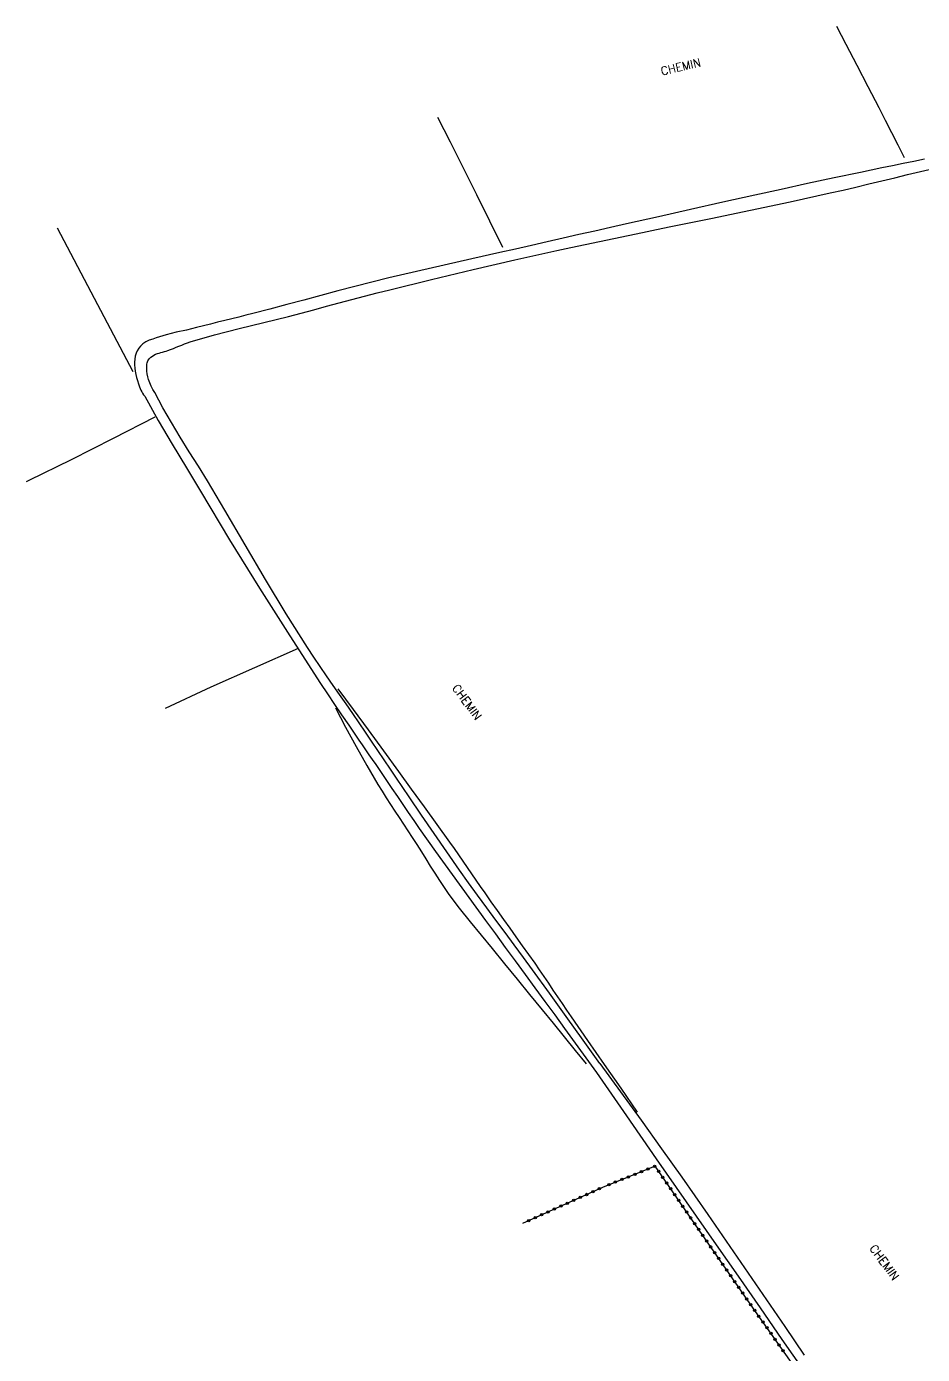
# Model space of a CAD drawing. Header units: millimetres. Extents: x 167000 to 168000, y 139000 to 140000.
# Drawn here: x 167620.8 to 167811.6, y 139702.5 to 139985.4 of the extents above; entities that cross this region are included whole.
import ezdxf

# ---------------------------------------------------------------- set-up
doc = ezdxf.new("R2010")
doc.units = ezdxf.units.MM
doc.layers.get('0').update_dxf_attribs({"linetype": 'CONTINUOUS'})
for name, color, linetype in [('W0071', 7, 'CONTINUOUS'), ('W0211', 2, 'CONTINUOUS'), ('W0323', 7, 'CONTINUOUS'), ('W0330', 7, 'CONTINUOUS'), ('W0989', 7, 'CONTINUOUS')]:
    doc.layers.add(name, color=color, linetype=linetype)
doc.styles.get("Standard").update_dxf_attribs({"font": 'romans.shx', "width": 0.85})

# ---------------------------------------------------------------- blocks, each defined once
blk = doc.blocks.new('t323o')
at = {"color": 0, "linetype": 'Continuous'}
for radius in [0.25, 0.15]:
    blk.add_circle((0, 0), radius, dxfattribs=at)

msp = doc.modelspace()

# ---------------------------------------------------------------- linework, layer by layer
at = {"layer": 'W0071'}
for points in [[(167812.09, 139957.15), (167809.82, 139956.68), (167807.55, 139956.22), (167805.27, 139955.77), (167803, 139955.31), (167800.73, 139954.85), (167798.46, 139954.37), (167792.83, 139953.18), (167787.2, 139951.97), (167781.57, 139950.75), (167775.95, 139949.51), (167769.11, 139948), (167762.27, 139946.47), (167755.43, 139944.92), (167748.6, 139943.38), (167745.22, 139942.62), (167741.85, 139941.86), (167738.48, 139941.1), (167735.11, 139940.33), (167731.74, 139939.56), (167728.37, 139938.8), (167725, 139938.03), (167721.62, 139937.27), (167715.71, 139935.93), (167709.81, 139934.59), (167703.9, 139933.26), (167697.99, 139931.92)], [(167698.21, 139929.33), (167707.08, 139931.52), (167715.95, 139933.64), (167724.84, 139935.71), (167733.75, 139937.72), (167736.78, 139938.39), (167739.82, 139939.03), (167742.86, 139939.67), (167745.9, 139940.3), (167748.95, 139940.92), (167751.99, 139941.54), (167755.03, 139942.16), (167758.08, 139942.8), (167766.55, 139944.57), (167775.03, 139946.33), (167783.51, 139948.12), (167791.96, 139949.98), (167794.73, 139950.6), (167797.49, 139951.24), (167800.24, 139951.9), (167803, 139952.56), (167805.75, 139953.22), (167808.5, 139953.88), (167811.26, 139954.54), (167814.02, 139955.19)], [(167697.99, 139931.92), (167694.36, 139930.99), (167690.74, 139930.05), (167687.13, 139929.09), (167683.51, 139928.13), (167679.9, 139927.16), (167676.28, 139926.2), (167672.67, 139925.24), (167669.05, 139924.3), (167667.55, 139923.92), (167666.04, 139923.54), (167664.54, 139923.17), (167663.04, 139922.79), (167661.53, 139922.42), (167660.03, 139922.05), (167658.53, 139921.67), (167657.02, 139921.3), (167654.87, 139920.78), (167652.71, 139920.29), (167650.56, 139919.75), (167648.44, 139919.09), (167647.7, 139918.84), (167646.96, 139918.58), (167646.23, 139918.24), (167645.57, 139917.8), (167645.13, 139917.37), (167644.75, 139916.89), (167644.43, 139916.36), (167644.18, 139915.81), (167643.99, 139915.21), (167643.89, 139914.58), (167643.84, 139913.96), (167643.83, 139913.33), (167643.88, 139912.66), (167643.99, 139911.99), (167644.13, 139911.33), (167644.29, 139910.68), (167644.47, 139909.99), (167644.67, 139909.32), (167644.9, 139908.65), (167645.18, 139907.99), (167645.36, 139907.64), (167645.56, 139907.31), (167645.78, 139906.98), (167646.02, 139906.67)], [(167648.13, 139907.43), (167647.73, 139908.1), (167647.37, 139908.8), (167647.06, 139909.52), (167646.81, 139910.26), (167646.65, 139910.83), (167646.52, 139911.41), (167646.45, 139912), (167646.43, 139912.6), (167646.43, 139912.83), (167646.44, 139913.06), (167646.46, 139913.29), (167646.49, 139913.52), (167646.53, 139913.75), (167646.6, 139913.98), (167646.68, 139914.2), (167646.79, 139914.41), (167647.03, 139914.73), (167647.32, 139915.01), (167647.65, 139915.23), (167647.98, 139915.43), (167648.33, 139915.61), (167648.7, 139915.76), (167649.07, 139915.88), (167649.44, 139915.99), (167649.82, 139916.08), (167650.19, 139916.18), (167650.56, 139916.28), (167650.93, 139916.41), (167651.53, 139916.63), (167652.12, 139916.86), (167652.71, 139917.1), (167653.3, 139917.34), (167653.9, 139917.58), (167654.49, 139917.81), (167655.09, 139918.03), (167655.69, 139918.23), (167660.89, 139919.78), (167666.14, 139921.13), (167671.4, 139922.4), (167676.66, 139923.69), (167679.36, 139924.38), (167682.05, 139925.1), (167684.74, 139925.83), (167687.42, 139926.56), (167690.11, 139927.29), (167692.8, 139928), (167695.5, 139928.69), (167698.21, 139929.33)], [(167646.02, 139906.67), (167648.84, 139901.52), (167651.82, 139896.46), (167654.87, 139891.44), (167657.88, 139886.41), (167664.08, 139876.06), (167670.42, 139865.8), (167676.88, 139855.61), (167683.42, 139845.47), (167684.91, 139843.23), (167686.42, 139841), (167687.95, 139838.79), (167689.47, 139836.56), (167690.18, 139835.52), (167690.9, 139834.47), (167691.61, 139833.42), (167692.33, 139832.38), (167693.05, 139831.33), (167693.76, 139830.28), (167694.48, 139829.24), (167695.2, 139828.19), (167696.36, 139826.49), (167697.51, 139824.78), (167698.66, 139823.08), (167699.81, 139821.38), (167700.97, 139819.67), (167702.13, 139817.97), (167703.3, 139816.28), (167704.47, 139814.59), (167707.96, 139809.67), (167711.5, 139804.77), (167715.05, 139799.88), (167718.6, 139795), (167720.7, 139792.12), (167722.8, 139789.23), (167724.91, 139786.36), (167727.01, 139783.48), (167729.12, 139780.6), (167731.23, 139777.72), (167733.33, 139774.84), (167735.43, 139771.96), (167737.13, 139769.61), (167738.83, 139767.26), (167740.53, 139764.9), (167742.22, 139762.55)], [(167742.92, 139764.48), (167739.36, 139769.49), (167735.79, 139774.49), (167732.2, 139779.48), (167728.6, 139784.46), (167726.67, 139787.12), (167724.72, 139789.77), (167722.77, 139792.41), (167720.81, 139795.05), (167718.86, 139797.7), (167716.91, 139800.35), (167714.98, 139803.01), (167713.07, 139805.68), (167710.34, 139809.57), (167707.65, 139813.47), (167704.98, 139817.39), (167702.31, 139821.32), (167700.98, 139823.29), (167699.64, 139825.26), (167698.32, 139827.23), (167696.99, 139829.21), (167695.67, 139831.18), (167694.34, 139833.16), (167693.01, 139835.13), (167691.68, 139837.1), (167690.3, 139839.1), (167688.92, 139841.1), (167687.52, 139843.09), (167686.13, 139845.07), (167684.74, 139847.07), (167683.36, 139849.07), (167682.01, 139851.09), (167680.68, 139853.12), (167676.13, 139860.34), (167671.71, 139867.64), (167667.37, 139874.99), (167663.1, 139882.38), (167661.25, 139885.52), (167659.36, 139888.64), (167657.43, 139891.74), (167655.5, 139894.83), (167653.57, 139897.93), (167651.69, 139901.06), (167649.87, 139904.22), (167648.13, 139907.43)], [(167742.92, 139764.48), (167747.34, 139758.46), (167751.72, 139752.42), (167756.07, 139746.35), (167760.39, 139740.26), (167765.93, 139732.35), (167771.41, 139724.4), (167776.87, 139716.42), (167782.32, 139708.45), (167784.4, 139705.4), (167786.46, 139702.33)], [(167742.22, 139762.55), (167748.6, 139753.38), (167754.97, 139744.22), (167761.34, 139735.06), (167767.71, 139725.9), (167772.38, 139719.17), (167777.06, 139712.45), (167781.73, 139705.73), (167786.39, 139699), (167789.18, 139694.96), (167791.97, 139690.93), (167794.75, 139686.89), (167797.51, 139682.84), (167798.69, 139681.1), (167799.86, 139679.36), (167801.03, 139677.62), (167802.2, 139675.87)]]:
    msp.add_lwpolyline(points, dxfattribs=at)
at = {"layer": 'W0211'}
for points in [[(167750.99, 139754.16), (167747.45, 139759.23), (167743.93, 139764.3), (167740.41, 139769.38), (167736.91, 139774.46), (167735.93, 139775.88), (167734.96, 139777.31), (167734, 139778.73), (167733.03, 139780.16), (167732.06, 139781.59), (167731.09, 139783.01), (167730.12, 139784.43), (167729.14, 139785.85), (167727.82, 139787.73), (167726.49, 139789.6), (167725.15, 139791.47), (167723.81, 139793.34), (167722.47, 139795.21), (167721.14, 139797.08), (167719.8, 139798.95), (167718.48, 139800.83), (167717.54, 139802.18), (167716.6, 139803.53), (167715.67, 139804.89), (167714.75, 139806.24), (167713.82, 139807.6), (167712.88, 139808.96), (167711.95, 139810.31), (167711, 139811.65), (167708.31, 139815.44), (167705.59, 139819.21), (167702.86, 139822.97), (167700.13, 139826.73), (167696.91, 139831.15), (167693.69, 139835.56), (167690.47, 139839.96), (167687.23, 139844.36)], [(167686.65, 139840.3), (167688.8, 139836.16), (167691.02, 139832.06), (167693.32, 139827.99), (167695.68, 139823.96), (167696.56, 139822.53), (167697.45, 139821.11), (167698.37, 139819.69), (167699.29, 139818.29), (167700.22, 139816.89), (167701.15, 139815.49), (167702.07, 139814.08), (167702.99, 139812.67), (167703.96, 139811.15), (167704.92, 139809.62), (167705.87, 139808.08), (167706.82, 139806.55), (167707.78, 139805.02), (167708.76, 139803.5), (167709.77, 139801.99), (167710.81, 139800.51), (167713.01, 139797.57), (167715.32, 139794.7), (167717.66, 139791.87), (167719.99, 139789.03), (167722.64, 139785.75), (167725.31, 139782.48), (167727.98, 139779.21), (167730.64, 139775.94), (167733, 139773.06), (167735.35, 139770.17), (167737.71, 139767.29), (167740.06, 139764.41)]]:
    msp.add_lwpolyline(points, dxfattribs=at)
at = {"layer": 'W0323'}
for points in [[(167799.54, 139678.03), (167788.68, 139693.81), (167775.6, 139712.35), (167764.71, 139728.08), (167754.71, 139742.64), (167743.47, 139738.1)], [(167743.47, 139738.1), (167726.44, 139730.42)]]:
    msp.add_lwpolyline(points, dxfattribs=at)
at = {"layer": 'W0330'}
for points in [[(167807.85, 139957.49), (167806.49, 139960.14), (167805.13, 139962.79), (167803.77, 139965.44), (167802.4, 139968.09), (167800.07, 139972.61), (167797.74, 139977.12), (167795.4, 139981.63), (167793.4, 139985.43)], [(167722.31, 139938.35), (167716.73, 139949.58), (167711.12, 139960.79), (167708.44, 139966.08)], [(167627.38, 139942.57), (167635.27, 139927.59), (167643.46, 139911.92)], [(167620.84, 139888.48), (167621.43, 139888.76), (167630.41, 139893.2), (167639.34, 139897.72), (167648.23, 139902.31)], [(167650.45, 139840.19), (167660.14, 139844.72), (167678.75, 139852.96)]]:
    msp.add_lwpolyline(points, dxfattribs=at)

# ---------------------------------------------------------------- block references
at = {"layer": 'W0323'}
for p, rotation in [((167751.81, 139741.47), 201.997403029038), ((167753.2, 139742.04), 201.997403029038), ((167754.59, 139742.6), 201.997403029038), ((167755.49, 139741.51), 124.4712264975347), ((167744.86, 139738.67), 201.997403029038), ((167746.25, 139739.23), 201.997403029038), ((167747.64, 139739.79), 201.997403029038), ((167749.03, 139740.35), 201.997403029038), ((167750.42, 139740.91), 201.997403029038), ((167756.33, 139740.27), 124.4712264975347), ((167757.18, 139739.04), 124.4712264975347), ((167738.75, 139735.97), 204.3036279251495), ((167740.11, 139736.59), 204.3036279251495), ((167741.48, 139737.21), 204.3036279251495), ((167742.85, 139737.82), 204.3036279251495), ((167758.03, 139737.8), 124.4712264975347), ((167758.88, 139736.56), 124.4712264975347), ((167731.91, 139732.89), 204.3036279251495), ((167733.28, 139733.5), 204.3036279251495), ((167734.65, 139734.12), 204.3036279251495), ((167736.01, 139734.74), 204.3036279251495), ((167737.38, 139735.36), 204.3036279251495), ((167759.73, 139735.33), 124.4712264975347), ((167760.58, 139734.09), 124.4712264975347), ((167761.43, 139732.85), 124.4712264975347), ((167727.81, 139731.03), 204.3036279251495), ((167729.18, 139731.65), 204.3036279251495), ((167730.54, 139732.27), 204.3036279251495), ((167762.28, 139731.62), 124.4712264975347), ((167763.13, 139730.38), 124.4712264975347), ((167763.98, 139729.14), 124.4712264975347), ((167764.83, 139727.91), 124.6998513099189), ((167765.68, 139726.67), 124.6998513099189), ((167766.53, 139725.44), 124.6998513099189), ((167767.39, 139724.21), 124.6998513099189), ((167768.24, 139722.97), 124.6998513099189), ((167769.09, 139721.74), 124.6998513099189), ((167769.95, 139720.51), 124.6998513099189), ((167770.8, 139719.27), 124.6998513099189), ((167771.66, 139718.04), 124.6998513099189), ((167772.51, 139716.81), 124.6998513099189), ((167773.36, 139715.58), 124.6998513099189), ((167774.22, 139714.34), 124.6998513099189), ((167775.07, 139713.11), 124.6998513099189), ((167775.93, 139711.88), 125.2025333783312), ((167776.79, 139710.65), 125.2025333783312), ((167777.66, 139709.43), 125.2025333783312), ((167778.52, 139708.2), 125.2025333783312), ((167779.39, 139706.98), 125.2025333783312), ((167780.25, 139705.75), 125.2025333783312), ((167781.12, 139704.52), 125.2025333783312), ((167781.98, 139703.3), 125.2025333783312)]:
    msp.add_blockref('t323o', p, dxfattribs=dict(at, rotation=rotation))

# ---------------------------------------------------------------- texts
at = {"layer": 'W0989'}
for rotation, p in [(13.3725, (167756.14, 139975.01)), (306.275, (167711.37, 139844.5)), (306.275, (167800.26, 139725.12))]:
    msp.add_text('CHEMIN', height=1.75, rotation=rotation, dxfattribs=at).set_placement(p)

doc.saveas('drawing.dxf')
